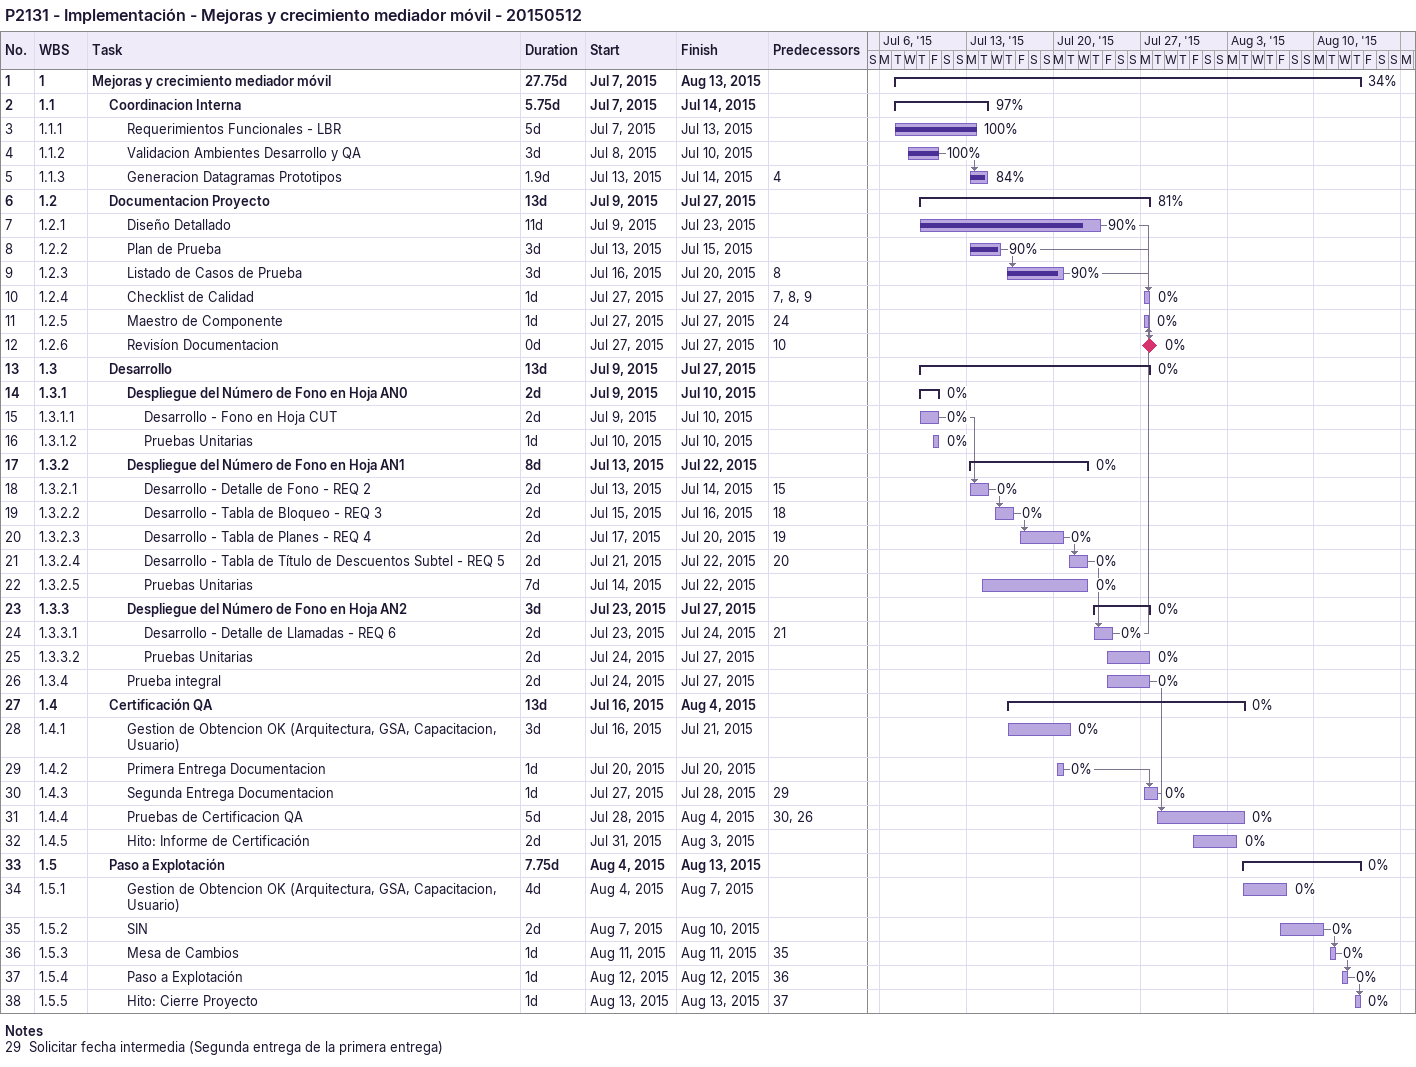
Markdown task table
P2131 - Implementación - Mejoras y crecimiento mediador móvil - 20150512

| ID | WBS | Task | Duration | Start | Finish | Predecessors | % complete |
|---|---|---|---|---|---|---|---|
| 1 | 1 | **Mejoras y crecimiento mediador móvil** | 27.75d | 2015-07-07 | 2015-08-13 |  | 34 |
| 2 | 1.1 | **Coordinacion Interna** | 5.75d | 2015-07-07 | 2015-07-14 |  | 97 |
| 3 | 1.1.1 | Requerimientos Funcionales - LBR | 5d | 2015-07-07 | 2015-07-13 |  | 100 |
| 4 | 1.1.2 | Validacion Ambientes Desarrollo y QA | 3d | 2015-07-08 | 2015-07-10 |  | 100 |
| 5 | 1.1.3 | Generacion Datagramas Prototipos | 1.9d | 2015-07-13 | 2015-07-14 | 4 | 84 |
| 6 | 1.2 | **Documentacion Proyecto** | 13d | 2015-07-09 | 2015-07-27 |  | 81 |
| 7 | 1.2.1 | Diseño Detallado | 11d | 2015-07-09 | 2015-07-23 |  | 90 |
| 8 | 1.2.2 | Plan de Prueba | 3d | 2015-07-13 | 2015-07-15 |  | 90 |
| 9 | 1.2.3 | Listado de Casos de Prueba | 3d | 2015-07-16 | 2015-07-20 | 8 | 90 |
| 10 | 1.2.4 | Checklist de Calidad | 1d | 2015-07-27 | 2015-07-27 | 7, 8, 9 | 0 |
| 11 | 1.2.5 | Maestro de Componente | 1d | 2015-07-27 | 2015-07-27 | 24 | 0 |
| 12 | 1.2.6 | Revisíon Documentacion | 0d | 2015-07-27 | 2015-07-27 | 10 | 0 |
| 13 | 1.3 | **Desarrollo** | 13d | 2015-07-09 | 2015-07-27 |  | 0 |
| 14 | 1.3.1 | **Despliegue del Número de Fono en Hoja AN0** | 2d | 2015-07-09 | 2015-07-10 |  | 0 |
| 15 | 1.3.1.1 | Desarrollo - Fono en Hoja CUT | 2d | 2015-07-09 | 2015-07-10 |  | 0 |
| 16 | 1.3.1.2 | Pruebas Unitarias | 1d | 2015-07-10 | 2015-07-10 |  | 0 |
| 17 | 1.3.2 | **Despliegue del Número de Fono en Hoja AN1** | 8d | 2015-07-13 | 2015-07-22 |  | 0 |
| 18 | 1.3.2.1 | Desarrollo - Detalle de Fono - REQ 2 | 2d | 2015-07-13 | 2015-07-14 | 15 | 0 |
| 19 | 1.3.2.2 | Desarrollo - Tabla de Bloqueo - REQ 3 | 2d | 2015-07-15 | 2015-07-16 | 18 | 0 |
| 20 | 1.3.2.3 | Desarrollo - Tabla de Planes - REQ 4 | 2d | 2015-07-17 | 2015-07-20 | 19 | 0 |
| 21 | 1.3.2.4 | Desarrollo - Tabla de Título de Descuentos Subtel - REQ 5 | 2d | 2015-07-21 | 2015-07-22 | 20 | 0 |
| 22 | 1.3.2.5 | Pruebas Unitarias | 7d | 2015-07-14 | 2015-07-22 |  | 0 |
| 23 | 1.3.3 | **Despliegue del Número de Fono en Hoja AN2** | 3d | 2015-07-23 | 2015-07-27 |  | 0 |
| 24 | 1.3.3.1 | Desarrollo - Detalle de Llamadas - REQ 6 | 2d | 2015-07-23 | 2015-07-24 | 21 | 0 |
| 25 | 1.3.3.2 | Pruebas Unitarias | 2d | 2015-07-24 | 2015-07-27 |  | 0 |
| 26 | 1.3.4 | Prueba integral | 2d | 2015-07-24 | 2015-07-27 |  | 0 |
| 27 | 1.4 | **Certificación QA** | 13d | 2015-07-16 | 2015-08-04 |  | 0 |
| 28 | 1.4.1 | Gestion de Obtencion OK (Arquitectura, GSA, Capacitacion, Usuario) | 3d | 2015-07-16 | 2015-07-21 |  | 0 |
| 29 | 1.4.2 | Primera Entrega Documentacion | 1d | 2015-07-20 | 2015-07-20 |  | 0 |
| 30 | 1.4.3 | Segunda Entrega Documentacion | 1d | 2015-07-27 | 2015-07-28 | 29 | 0 |
| 31 | 1.4.4 | Pruebas de Certificacion QA | 5d | 2015-07-28 | 2015-08-04 | 30, 26 | 0 |
| 32 | 1.4.5 | Hito: Informe de Certificación | 2d | 2015-07-31 | 2015-08-03 |  | 0 |
| 33 | 1.5 | **Paso a Explotación** | 7.75d | 2015-08-04 | 2015-08-13 |  | 0 |
| 34 | 1.5.1 | Gestion de Obtencion OK (Arquitectura, GSA, Capacitacion, Usuario) | 4d | 2015-08-04 | 2015-08-07 |  | 0 |
| 35 | 1.5.2 | SIN | 2d | 2015-08-07 | 2015-08-10 |  | 0 |
| 36 | 1.5.3 | Mesa de Cambios | 1d | 2015-08-11 | 2015-08-11 | 35 | 0 |
| 37 | 1.5.4 | Paso a Explotación | 1d | 2015-08-12 | 2015-08-12 | 36 | 0 |
| 38 | 1.5.5 | Hito: Cierre Proyecto | 1d | 2015-08-13 | 2015-08-13 | 37 | 0 |

Notes
- 29: Solicitar fecha intermedia (Segunda entrega de la primera entrega)
